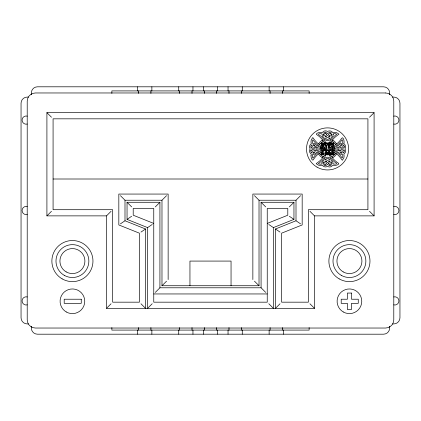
<?xml version="1.0" encoding="UTF-8"?>
<svg xmlns="http://www.w3.org/2000/svg" width="421" height="421" viewBox="0 0 421 421"><rect width="100%" height="100%" fill="white"/><g stroke="black" fill="none" stroke-linecap="round" stroke-linejoin="round"><path stroke-width="0.63" d="M343.815 143.719C344.846 142.145 343.147 135.083 341.342 138.783A22.771 22.771 0 0 1 334.958 145.15L331.153 146.64L334.784 146.64L336.442 145.661A23.997 23.997 0 0 0 340.663 141.777C342.741 137.309 343.062 141.367 342.626 143.308L340.115 143.75L338.71 145.387C336.716 145.729 335.39 147.945 335.937 149.876A3.626 3.626 0 0 0 337.642 152.065L338.71 152.444L340.231 154.149L342.615 154.523C343.178 155.644 342.605 160.148 341.247 156.77A23.997 23.997 0 0 0 336.421 152.149L334.774 151.176L331.143 151.176L334.932 152.66A22.702 22.702 0 0 1 340.252 157.554L342.331 160.296L343.72 158.185A6.699 6.699 0 0 0 344.062 156.523A6.647 6.647 0 0 0 343.815 154.112C345.599 153.107 346.167 150.576 344.952 148.913L345.483 147.86A3.668 3.668 0 0 0 343.799 143.698M111.06 211.31L106.502 215.873L46.91 215.873L51.473 211.31M155.317 206.885L159.922 202.28L127.047 202.28L127.047 219.383L147.597 227.603L152.202 224.482M254.458 195.665L259.02 200.228L259.02 285.733L161.98 285.733L161.98 200.228L166.542 195.665M106.502 215.873L106.502 308.335L111.06 303.773M155.317 292.395L159.922 287.79L261.078 287.79L265.683 292.395M161.98 285.733L166.542 281.17M152.202 303.73L147.597 308.335L147.597 227.603M369.527 117.227L374.09 112.665L374.09 215.873L314.498 215.873L309.94 211.31M289.348 206.885L293.953 202.28L293.953 219.383L273.403 227.603L268.798 224.482M259.02 200.228L296.005 200.228L300.568 195.665M280.018 303.773L275.46 308.335L275.46 228.992L296.005 220.772L300.568 223.861M120.432 223.861L124.995 220.772L145.54 228.992L145.54 308.335L140.982 303.773M127.047 219.383L131.652 216.262M140.982 232.082L145.54 228.992M267.24 223.43L287.79 215.21L287.79 208.448L267.24 208.448L267.24 302.173L153.76 302.173L153.76 208.448L133.21 208.448L133.21 215.21L153.76 223.43M28.386 97.077L27.212 97.077A6.162 6.162 0 0 0 21.05 103.24L21.05 317.76A6.162 6.162 0 0 0 27.212 323.923L28.386 323.923M392.614 97.077L393.788 97.077A6.162 6.162 0 0 1 399.95 103.24L399.95 317.76A6.162 6.162 0 0 1 393.788 323.923L392.614 323.923M46.91 215.873L46.91 112.665L374.09 112.665M53.078 179.004L367.922 179.004M120.432 195.665L124.995 200.228L161.98 200.228M261.078 287.79L261.078 202.28L293.953 202.28M153.76 293.953L267.24 293.953M106.502 308.335L314.498 308.335L314.498 215.873M289.348 216.262L293.953 219.383M275.46 228.992L280.018 232.082M369.527 211.31L374.09 215.873M261.078 202.28L265.683 206.885M309.94 303.773L314.498 308.335M254.458 281.17L259.02 285.733M268.798 303.73L273.403 308.335L273.403 227.603M46.91 112.665L51.473 117.227M127.047 202.28L131.652 206.885M389.678 94.73L389.678 92.967A6.162 6.162 0 0 0 383.51 86.805L37.49 86.805A6.162 6.162 0 0 0 31.322 92.967L31.322 94.73M389.678 326.27L389.678 328.033A6.162 6.162 0 0 1 383.51 334.195L37.49 334.195A6.162 6.162 0 0 1 31.322 328.033L31.322 326.27M309.13 93.378L309.13 90.91L111.87 90.91L111.87 93.378M309.13 327.622L309.13 330.09L111.87 330.09L111.87 327.622M296.005 200.228L296.005 220.772M283.37 86.805L283.37 90.91M283.37 330.09L283.37 334.195M282.417 90.91L282.417 93.378M282.417 327.622L282.417 330.09M270.087 90.91L270.087 93.378M270.087 327.622L270.087 330.09M269.135 86.805L269.135 90.91M269.135 330.09L269.135 334.195M252.858 279.57L252.858 194.06L302.173 194.06L302.173 224.946L281.623 233.166L281.623 302.173L308.335 302.173L308.335 209.705L367.922 209.705L367.922 118.827L53.078 118.827L53.078 209.705L112.665 209.705L112.665 302.173L139.377 302.173L139.377 233.166L118.827 224.946L118.827 194.06L168.142 194.06L168.142 279.57M242.275 86.805L242.275 90.91M242.275 330.09L242.275 334.195M241.322 90.91L241.322 93.378M241.322 327.622L241.322 330.09M231.05 285.733L231.05 261.078L189.95 261.078L189.95 285.733M228.992 90.91L228.992 93.378M228.992 327.622L228.992 330.09M228.04 86.805L228.04 90.91M228.04 330.09L228.04 334.195M217.62 86.805L217.62 90.91M217.62 330.09L217.62 334.195M216.662 90.91L216.662 93.378M216.662 327.622L216.662 330.09M204.338 90.91L204.338 93.378M204.338 327.622L204.338 330.09M203.38 86.805L203.38 90.91M203.38 330.09L203.38 334.195M192.96 86.805L192.96 90.91M192.96 330.09L192.96 334.195M192.008 90.91L192.008 93.378M192.008 327.622L192.008 330.09M179.678 90.91L179.678 93.378M179.678 327.622L179.678 330.09M178.725 86.805L178.725 90.91M178.725 330.09L178.725 334.195M159.922 202.28L159.922 287.79M151.865 86.805L151.865 90.91M151.865 330.09L151.865 334.195M150.913 90.91L150.913 93.378M150.913 327.622L150.913 330.09M138.583 90.91L138.583 93.378M138.583 327.622L138.583 330.09M137.63 86.805L137.63 90.91M137.63 330.09L137.63 334.195M124.995 200.228L124.995 220.772M393.751 296.942A4.11 4.11 0 0 1 398.924 300.91A4.11 4.11 0 0 1 393.751 304.878M393.751 206.532A4.11 4.11 0 0 1 398.924 210.5A4.11 4.11 0 0 1 393.751 214.468M393.751 116.122A4.11 4.11 0 0 1 398.924 120.09A4.11 4.11 0 0 1 393.751 124.058M27.249 124.058A4.11 4.11 0 0 1 22.076 120.09A4.11 4.11 0 0 1 27.249 116.122M27.249 214.468A4.11 4.11 0 0 1 22.076 210.5A4.11 4.11 0 0 1 27.249 206.532M27.249 304.878A4.11 4.11 0 0 1 22.076 300.91A4.11 4.11 0 0 1 27.249 296.942M323.428 153.539L323.354 154.228L322.96 154.349L322.96 153.055L323.428 153.539M323.917 153.46L323.602 154.754L322.47 154.891L322.47 152.518L323.544 152.607L323.917 153.46M325.886 153.539L325.807 154.228L325.412 154.349L325.412 153.055L325.886 153.539M326.37 153.46L326.054 154.754L324.923 154.891L324.923 152.518L325.996 152.607L326.37 153.46M329.564 153.933C329.927 155.065 328.012 155.302 328.148 154.107C330.401 155.417 326.675 151.976 329.338 152.644L329.527 153.186L328.659 153.107L329.564 153.933M321.686 153.028C321.17 153.249 322.107 155.033 321.344 154.175L320.907 154.265C321.481 155.891 322.623 154.028 322.076 153.365L321.991 152.649L321.544 152.476A0.542 0.542 0 0 0 321.007 152.828L320.928 153.091L321.686 153.028M330.653 153.339L331.095 154.849L332.237 154.549L332.237 153.539L331.48 153.539L331.806 154.254C330.78 155.075 331.043 152.197 331.743 153.276L332.216 153.149L331.48 152.476L330.653 153.339M311.045 155.381C310.609 156.765 312.34 162.611 313.771 159.049A22.771 22.771 0 0 1 320.155 152.681L323.959 151.192L320.334 151.192L318.671 152.17A23.997 23.997 0 0 0 314.45 156.054C312.435 160.648 312.04 156.423 312.487 154.523L314.997 154.081L316.403 152.444C318.397 152.102 319.723 149.887 319.176 147.95A3.626 3.626 0 0 0 317.476 145.766L316.403 145.387L314.882 143.682L312.498 143.308C311.929 142.151 312.529 137.767 313.866 141.056A23.997 23.997 0 0 0 318.692 145.682L320.339 146.65L323.97 146.65L320.181 145.171A22.702 22.702 0 0 1 314.861 140.277L312.787 137.535L311.398 139.646A6.673 6.673 0 0 0 311.298 143.719C309.514 144.724 308.946 147.255 310.161 148.913L309.63 149.971A3.631 3.631 0 0 0 311.298 154.112L311.045 155.381M334.984 148.103L334.442 149.139L335.163 150.76L334.385 150.76L333.658 149.266L333.658 150.76L332.964 150.76L332.964 147.082L334.606 147.171L334.984 148.103M323.202 162.806L323.16 163.553L324.491 162.916L324.023 161.532L323.202 162.806M331.969 134.415L331.09 136.299L330.622 134.915L331.969 134.415M323.175 134.267C322.975 135.651 324.391 137.23 324.502 134.909L323.175 134.267M331.964 163.306L330.611 162.916L331.08 161.532L331.964 163.306M322.686 147.082L322.449 149.139L322.102 147.082L321.444 147.082L321.097 149.139L320.86 147.082L320.202 147.082L320.702 150.76L321.381 150.76L321.77 148.445L322.165 150.76L322.844 150.76L323.339 147.082L322.686 147.082M321.965 162.469L321.944 163.969A5.378 5.378 0 0 1 320.955 164.153A5.441 5.441 0 0 1 319.134 164.006L318.402 163.574L319.692 162.601A23.997 23.997 0 0 0 324.317 157.775L325.722 155.196L324.333 155.196L323.807 156.286A22.713 22.713 0 0 1 318.187 162.153L316.171 163.68L318.281 165.069A6.699 6.699 0 0 0 320.507 165.437L322.354 165.169C323.354 166.958 325.896 167.511 327.549 166.306L328.606 166.837A3.668 3.668 0 0 0 331.39 166.505L332.916 165.221A6.61 6.61 0 0 0 334.579 165.448C335.921 165.679 341.063 164.001 337.684 162.695A22.771 22.771 0 0 1 331.316 156.312L330.774 155.196L329.39 155.196L330.806 157.796A23.997 23.997 0 0 0 334.69 162.017C339.158 164.095 335.1 164.416 333.158 163.98L332.716 161.469L331.08 160.064C330.738 158.07 328.522 156.744 326.585 157.291A3.626 3.626 0 0 0 324.402 158.991L324.023 160.064L322.907 160.801L321.965 162.469M333.253 134.42L332.795 136.246L331.09 137.767L330.711 138.841A3.626 3.626 0 0 1 328.527 140.54C326.591 141.088 324.375 139.761 324.033 137.767L322.397 136.362L321.954 133.852C320.013 133.415 315.955 133.736 320.423 135.815A23.997 23.997 0 0 1 324.307 140.035L325.722 142.635L324.338 142.635L323.796 141.519A22.771 22.771 0 0 0 317.429 135.136C314.05 133.831 319.192 132.152 320.534 132.383A6.61 6.61 0 0 1 322.197 132.61L323.723 131.326A3.668 3.668 0 0 1 326.507 130.994L327.564 131.526C329.217 130.321 331.759 130.873 332.758 132.662L334.606 132.394A6.699 6.699 0 0 1 336.832 132.757L338.947 134.152L336.926 135.678A22.713 22.713 0 0 0 331.306 141.545L330.78 142.635L329.39 142.635L330.795 140.056A23.997 23.997 0 0 1 335.421 135.23L336.711 134.252L335.979 133.825A5.441 5.441 0 0 0 334.158 133.678A5.378 5.378 0 0 0 333.169 133.862L333.253 134.42M333.4 142.951L333.237 144.277L332.99 142.951L332.527 142.951L332.285 144.282L332.116 142.951L331.653 142.951L332.006 145.324L332.485 145.324L332.758 143.829L333.037 145.324L333.516 145.324L333.864 142.951L333.4 142.951M316.745 146.834L316.06 148.908L316.85 150.95A2.326 2.326 0 0 0 318.029 148.892L317.692 147.718L316.745 146.834M338.516 149.944C338.794 152.181 336.889 149.865 337.084 148.939A2.326 2.326 0 0 1 338.263 146.882L339.052 148.923L338.516 149.944M325.312 136.351L325.412 136.841L326.664 136.509L325.575 135.609L325.312 136.351M329.869 161.017L329.538 162.222L328.448 161.317L329.869 161.017M315.476 151.065L314.245 150.902L315.145 149.813L315.476 151.065M339.663 146.597L339.968 148.018L340.868 146.929L339.663 146.597M310.872 150.313L310.772 150.934A2.289 2.289 0 0 0 311.44 152.623L311.724 152.844L312.445 151.355L310.993 150.06L310.872 150.313M344.341 146.897L344.12 147.766L342.668 146.476L343.389 144.987L343.673 145.208A2.289 2.289 0 0 1 344.341 146.897M315.466 146.918L315.15 148.008L314.245 146.929L315.434 146.597L315.466 146.918M339.752 150.265L339.679 151.234L340.868 150.902L339.963 149.823L339.752 150.265M322.518 142.951L322.27 144.398L322.023 142.951L321.381 142.951L321.381 145.324L321.781 145.324L321.781 143.514L322.091 145.324L322.454 145.324L322.76 143.514L322.76 145.324L323.16 145.324L323.16 142.951L322.518 142.951M326.859 151.176L326.68 152.191L325.37 152.191L325.575 151.176L326.859 151.176M328.433 145.64L328.254 146.65L329.538 146.65L329.743 145.64L328.433 145.64M324.154 150.155L324.049 150.76L323.339 150.76L324.181 147.082L324.938 147.082L325.78 150.76L325.054 150.76L324.944 150.155L324.154 150.155M324.549 148.034L324.307 149.36L324.796 149.36L324.549 148.034M323.891 144.935L323.812 145.324L323.312 145.324L323.907 142.951L324.438 142.951L325.033 145.324L323.891 144.935M324.17 143.566L323.996 144.419L324.344 144.419L324.17 143.566M329.632 138.109L328.759 139.056L327.591 139.393A2.326 2.326 0 0 1 325.528 138.214L327.57 137.425L329.632 138.109M325.507 159.633L327.543 160.406L329.585 159.617A2.326 2.326 0 0 0 327.522 158.438L326.354 158.77L325.507 159.633M313.24 152.544L312.903 153.302C314.287 153.502 315.866 152.086 313.545 151.976L313.24 152.544M342.21 144.529L341.568 145.855C339.247 145.745 340.826 144.329 342.21 144.529M334.279 148.308L333.658 148.571L333.658 147.824L334.221 147.918L334.279 148.308M329.506 147.082L328.78 148.471L328.78 147.082L328.091 147.082L328.091 150.76L328.78 150.76L329.138 149.25L329.611 150.76L330.464 150.76L329.611 148.471L330.427 147.082L329.506 147.082M320.397 143.424L319.713 144.461L318.697 143.693L320.281 141.645L322.333 140.061L323.102 141.077L320.397 143.424M335.4 153.381L333.937 155.302L332.011 156.77L332.779 157.78L334.832 156.196L336.416 154.149L335.4 153.381M325.643 133.125L325.128 133.81L323.633 133.089L323.854 132.804A2.289 2.289 0 0 1 325.544 132.136L326.417 132.357L325.643 133.125M329.99 164.022L328.696 165.474L329.569 165.695A2.289 2.289 0 0 0 331.259 165.027L331.48 164.743L329.99 164.022M326.585 133.967L326.191 134.494L327.575 135.62L328.933 134.494L327.564 133.052L326.585 133.967M328.922 163.337L327.549 164.779L326.18 163.332L327.538 162.211L328.922 163.337M332.785 140.061L332.016 141.077L333.937 142.54L335.405 144.466L336.416 143.698L334.832 141.645L332.785 140.061M323.096 156.765L322.328 157.78L320.281 156.196L318.697 154.144L319.713 153.376L321.176 155.302L323.096 156.765M314.255 148.902L313.129 150.286L311.687 148.913L313.129 147.545L314.255 148.902M341.984 147.545L340.857 148.929L341.984 150.286L343.425 148.913L341.984 147.545M311.608 147.129L310.987 147.771L310.772 146.813A2.373 2.373 0 0 1 311.493 145.156L311.735 144.998L312.45 146.476L311.608 147.129M344.125 150.06L342.662 151.355L343.378 152.834L343.62 152.676A2.373 2.373 0 0 0 344.341 151.018L344.125 150.06M329.548 135.609L328.469 136.515L329.88 136.799L329.548 135.609M326.643 161.317L325.565 162.222L325.233 161.027L326.643 161.317M330.39 133.599L330.001 133.815L328.706 132.352L329.664 132.136A2.373 2.373 0 0 1 331.322 132.857L331.48 133.099L330.39 133.599M325.112 164.016L323.633 164.732L323.791 164.974A2.373 2.373 0 0 0 325.449 165.695L326.407 165.474L325.112 164.016M314.145 145.608L313.55 145.855C311.929 144.15 314.134 144.245 314.929 145.377L314.145 145.608M341.563 151.976L340.184 152.449C340.984 153.586 343.183 153.681 341.563 151.976M385.568 92.967L35.432 92.967A8.22 8.22 0 0 0 27.212 101.187L27.212 319.813A8.22 8.22 0 0 0 35.432 328.033L385.568 328.033A8.22 8.22 0 0 0 393.788 319.813L393.788 101.187A8.22 8.22 0 0 0 385.568 92.967M326.564 142.951L325.08 142.951L325.08 143.54L325.575 143.54L325.575 145.324L326.065 145.324L326.065 143.54L326.564 143.54L326.564 142.951M328.159 142.951L326.675 142.951L326.675 143.54L327.175 143.54L327.175 145.324L327.659 145.324L327.659 143.54L328.159 143.54L328.159 142.951M328.869 142.951L328.38 142.951L328.38 145.324L328.869 145.324L328.869 144.366L329.406 144.366L329.406 145.324L329.896 145.324L329.896 142.951L329.406 142.951L329.406 143.782L328.869 143.782L328.869 142.951M331.527 142.951L330.217 142.951L330.217 145.324L331.553 145.324L331.553 144.787L330.711 144.787L330.711 144.319L331.469 144.319L331.469 143.835L330.711 143.835L330.711 143.461L331.527 143.461L331.527 142.951M326.685 145.64L325.375 145.64L325.575 146.65L326.864 146.65L326.685 145.64M326.691 147.082L325.996 147.082L325.996 150.76L327.77 150.76L327.77 149.855L326.691 149.855L326.691 147.082M332.548 147.082L330.69 147.082L330.69 150.76L332.579 150.76L332.579 149.929L331.385 149.929L331.385 149.202L332.464 149.202L332.464 148.45L331.385 148.45L331.385 147.866L332.548 147.866L332.548 147.082M329.538 151.176L328.248 151.176L328.427 152.191L329.738 152.191L329.538 151.176M327.943 152.518L326.633 152.518L326.633 154.891L327.97 154.891L327.97 154.354L327.122 154.354L327.122 153.886L327.885 153.886L327.885 153.402L327.122 153.402L327.122 153.023L327.943 153.023L327.943 152.518M330.338 152.518L329.848 152.518L329.848 154.891L330.338 154.891L330.338 152.518M332.985 152.518L332.527 152.518L332.527 154.891L332.99 154.891L332.99 153.586L333.579 154.891L334.042 154.891L334.042 152.518L333.579 152.518L333.579 153.828L332.985 152.518M351.488 293.063L347.378 293.063L347.378 299.226L341.21 299.226L341.21 303.336L347.378 303.336L347.378 309.503L351.488 309.503L351.488 303.336L358.266 303.336L358.266 299.226L351.488 299.226L351.488 293.063M81.253 299.226L64.203 299.226L64.203 303.336L81.253 303.336L81.253 299.226M339.158 278.87A20.55 20.55 0 0 0 369.98 261.078A20.55 20.55 0 0 0 339.158 243.28A20.55 20.55 0 0 0 339.158 278.87M341.21 275.313A16.44 16.44 0 0 0 365.87 261.078A16.44 16.44 0 0 0 341.21 246.838A16.44 16.44 0 0 0 341.21 275.313M343.183 271.898A12.493 12.493 0 0 0 361.923 261.078A12.493 12.493 0 0 0 343.183 250.258A12.493 12.493 0 0 0 343.183 271.898M64.203 275.313A16.44 16.44 0 0 0 88.857 261.078A16.44 16.44 0 0 0 64.203 246.838A16.44 16.44 0 0 0 64.203 275.313M66.171 271.898A12.493 12.493 0 0 0 84.91 261.078A12.493 12.493 0 0 0 66.171 250.258A12.493 12.493 0 0 0 66.171 271.898M62.145 278.87A20.55 20.55 0 0 0 92.967 261.078A20.55 20.55 0 0 0 62.145 243.28A20.55 20.55 0 0 0 62.145 278.87M66.255 311.961A12.33 12.33 0 0 0 84.747 301.283A12.33 12.33 0 0 0 66.255 290.606A12.33 12.33 0 0 0 66.255 311.961M343.268 311.961A12.33 12.33 0 0 0 361.76 301.283A12.33 12.33 0 0 0 343.268 290.606A12.33 12.33 0 0 0 343.268 311.961M317.045 167.132A21.034 21.034 0 0 0 348.599 148.913A21.034 21.034 0 0 0 317.045 130.699A21.034 21.034 0 0 0 317.045 167.132"/></g></svg>
